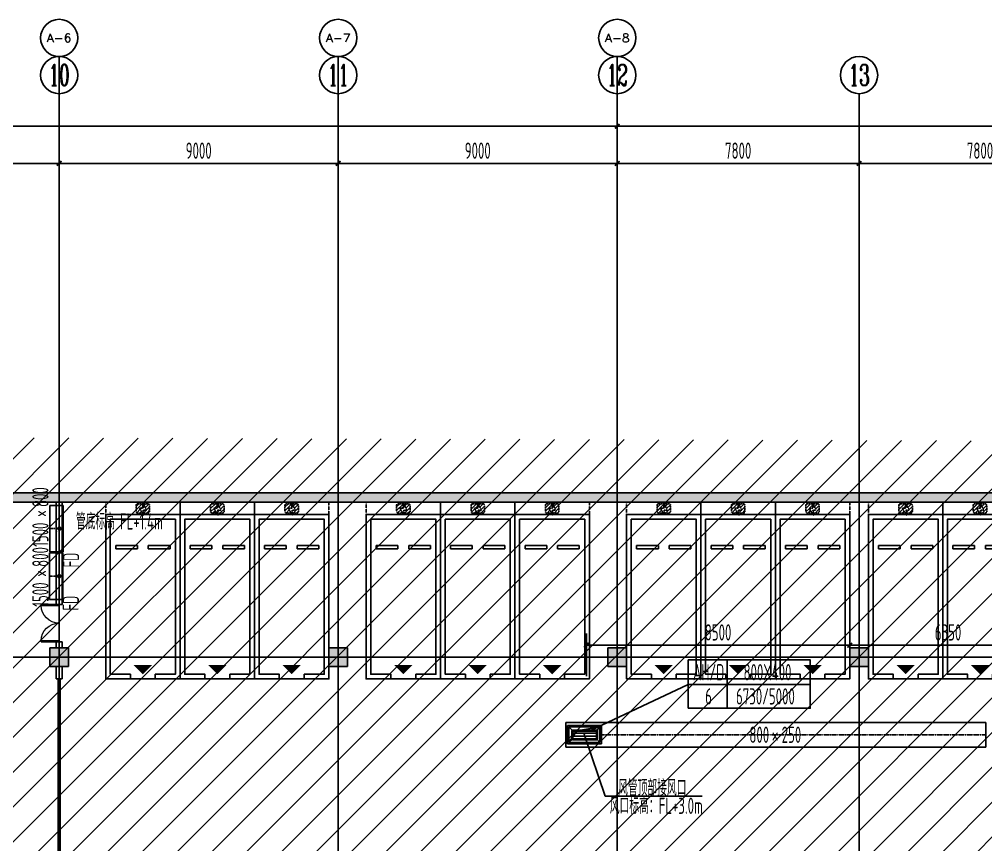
# Model space of a CAD drawing. Extents: x -20827274 to 1300756471, y -549375 to 3431892.
# Drawn here: x -32893 to -1726, y -173860 to -147229 of the extents above; entities that cross this region are included whole.
import ezdxf
from ezdxf.enums import TextEntityAlignment as Align

# ---------------------------------------------------------------- set-up
doc = ezdxf.new("R2010")
doc.units = 0
doc.header["$LTSCALE"] = 10
for name, pattern in [('CENTER2', [1.125, 0.75, -0.125, 0.125, -0.125]), ('暖附图底图$0$DASH', [0.35, 0.25, -0.1]), ('暖附图底图$0$DOTE', [2.42, 2, -0.2, 0.02, -0.2])]:
    doc.linetypes.add(name, pattern=pattern)
for name, color, linetype in [('1-zs', 3, 'Continuous'), ('1-标注暖通', 4, 'Continuous'), ('AXIS_TEXT', 7, 'Continuous'), ('DUCT-排烟中心线', 5, 'CENTER2'), ('DUCT-排烟标注', 3, 'Continuous'), ('DUCT-排烟法兰', 4, 'Continuous'), ('DUCT-排烟管', 2, 'Continuous'), ('DUCT-排烟管立管', 2, 'Continuous'), ('DUCT-排烟管端线', 4, 'Continuous'), ('DUCT-排风风口', 7, 'Continuous'), ('DUCT-送风中心线', 5, 'CENTER2'), ('DUCT-送风标注', 3, 'Continuous'), ('DUCT-送风法兰', 2, 'Continuous'), ('DUCT-送风管', 4, 'Continuous'), ('DUCT-送风管端线', 2, 'Continuous'), ('DUCT-送风阀门', 7, 'Continuous'), ('H-TH_DIM', 3, 'Continuous'), ('PUB_HATCH', 8, 'Continuous'), ('暖附图底图$0$00-停车位', 8, 'Continuous'), ('暖附图底图$0$1-标注暖通', 8, 'Continuous'), ('暖附图底图$0$A-COLUMN', 8, 'Continuous'), ('暖附图底图$0$A-PUB_HATCH', 8, 'Continuous'), ('暖附图底图$0$A-WALL', 8, 'Continuous'), ('暖附图底图$0$AXIS', 8, 'Continuous'), ('暖附图底图$0$AXIS_TEXT', 8, 'Continuous'), ('暖附图底图$0$car', 8, 'Continuous'), ('暖附图底图$0$DOOR_FIRE', 8, 'Continuous'), ('暖附图底图$0$DOTE', 8, 'Continuous'), ('暖附图底图$0$PUB_HATCH', 8, 'Continuous')]:
    doc.layers.add(name, color=color, linetype=linetype)
doc.layers.add('F-非人防区', color=105, linetype='Continuous', lineweight=15)
doc.styles.add('8B2_02', font='tssdeng.shx', dxfattribs={"width": 0.6, "bigfont": 'TSSDCHN.shx'})
doc.styles.add('8B2_02_T3', font='tssdeng.shx', dxfattribs={"width": 0.6, "bigfont": 'TSSDCHN.shx'})
doc.styles.add('COMPLEX', font='COMPLEX.shx', dxfattribs={"width": 0.65})
doc.styles.add('暖附图底图$0$8B2_02_T3', font='tssdeng.shx', dxfattribs={"width": 0.6, "bigfont": 'TSSDCHN.shx'})
doc.styles.add('暖附图底图$0$_TCH_AXIS', font='COMPLEX', dxfattribs={"bigfont": 'GBCBIG'})
doc.styles.add('暖附图底图$0$COMPLEX', font='COMPLEX.shx', dxfattribs={"width": 0.65})
doc.dimstyles.new('_TCH_ARCH&&150', dxfattribs={"dimtxt": 525, "dimasz": 150, "dimexe": 375, "dimexo": 450, "dimgap": 150, "dimtad": 1, "dimdec": 0, "dimrnd": 50, "dimzin": 0, "dimdsep": 46, "dimtxsty": '8B2_02_T3', "dimblk": 'ARCHTICK', "dimcen": 0.09, "dimclrt": 7, "dimazin": 2, "dimtfac": 1, "dimtdec": 0, "dimtix": 1, "dimtmove": 2, "dimatfit": 3, "dimfxl": 0, "dimtolj": 1, "dimtzin": 0, "dimarcsym": 0})
doc.dimstyles.new('暖附图底图$0$_TCH_ARCH&&150', dxfattribs={"dimtxt": 525, "dimasz": 150, "dimexe": 375, "dimexo": 450, "dimgap": 150, "dimtad": 1, "dimdec": 0, "dimrnd": 50, "dimzin": 0, "dimdsep": 46, "dimtxsty": '暖附图底图$0$8B2_02_T3', "dimblk": '暖附图底图$0$_ArchTick', "dimcen": 0.09, "dimclrt": 7, "dimazin": 2, "dimtfac": 1, "dimtdec": 0, "dimtix": 1, "dimtmove": 2, "dimatfit": 3, "dimfxl": 0, "dimtolj": 1, "dimtzin": 0, "dimarcsym": 0})

# ---------------------------------------------------------------- blocks, each defined once
blk = doc.blocks.new('$风口$00000108')
for p, q in [((-250, 135), (-190, 75)), ((-250, -135), (-250, 135)), ((200, 25), (-190, 25)), ((250, 135), (200, 75)), ((250, 135), (250, -135)), ((-250, -135), (-190, -75)), ((250, -135), (-250, -135)), ((200, -25), (-190, -25)), ((200, -75), (250, -135))]:
    blk.add_line(p, q)
at = {"linetype": 'Continuous'}
blk.add_line((250, 135), (-250, 135), dxfattribs=at)
at = {"lineweight": 40}
for p, q in [((-190, 75), (200, 75)), ((-190, -75), (-190, 75)), ((200, 75), (200, -75)), ((-190, -75), (200, -75))]:
    blk.add_line(p, q, dxfattribs=at)
blk = doc.blocks.new('暖附图底图$0$车位2400x5300')
at = {"layer": '暖附图底图$0$00-停车位', "color": 251}
for p, q in [((-875, -1000), (-175, -1000)), ((-875, -1100), (-875, -1000)), ((-875, -1100), (-175, -1100)), ((-175, -1100), (-175, -1000)), ((175, -1000), (875, -1000)), ((175, -1100), (175, -1000)), ((175, -1100), (875, -1100)), ((875, -1100), (875, -1000)), ((400, -5300), (-400, -5300))]:
    blk.add_line(p, q, dxfattribs=at)
blk.add_lwpolyline([(400, -5150), (400, -5300), (1200, -5300), (1200, 0), (-1200, 0), (-1200, -5300), (-400, -5300), (-400, -5150), (-1050, -5150), (-1050, -150), (1050, -150), (1050, -5150), (400, -5150)], dxfattribs=at)
blk.add_lwpolyline([(0, -5150, 0, 600, 0), (0, -4850, 600, 600, 0)], format="xyseb", dxfattribs=at)
blk = doc.blocks.new('暖附图底图$0$A$C2EF10B80')
at = {"layer": '暖附图底图$0$A-PUB_HATCH'}
h = blk.add_hatch(dxfattribs=at)
h.set_pattern_fill('ANSI31', color=256, scale=50, angle=-16.4434)
h.set_pattern_definition([(45, (6188.46, 7099.97), (-56.1266, 56.1266), [])])
h.paths.add_polyline_path([(-983, -100, 0.414214), (-1033, -50), (-1184, -50), (-1091, -207), (-1210, -207), (-1204, -250), (-983, -250)])
h.paths.add_polyline_path([(-983, -250), (-1204, -250), (-1190, -350), (-1033, -350, 0.414213), (-983, -300)])
h.paths.add_polyline_path([(-1262, -250), (-1417, -250), (-1417, -300, 0.414215), (-1367, -350), (-1207, -350)])
h.paths.add_polyline_path([(-1221, -50), (-1367, -50, 0.414214), (-1417, -100), (-1417, -250), (-1262, -250), (-1320, -146), (-1212, -146)])
at = {"layer": '暖附图底图$0$car', "linetype": '暖附图底图$0$DASH', "ltscale": 0.5}
blk.add_line((-1367, -350), (-1033, -350), dxfattribs=at)
at = {"layer": '暖附图底图$0$car', "linetype": '暖附图底图$0$DASH'}
blk.add_lwpolyline([(-2400, 0), (0, 0), (0, -400), (-2400, -400)], close=True, dxfattribs=at)
at = {"layer": '暖附图底图$0$car', "linetype": '暖附图底图$0$DASH', "ltscale": 0.5}
blk.add_lwpolyline([(-1320, -146), (-1185, -390), (-1210, -207), (-1091, -207), (-1227, 23), (-1212, -146)], close=True, dxfattribs=at)
for points in [[(-1367, -50, 0.414214), (-1417, -100), (-1417, -300)], [(-1033, -350, 0.414214), (-983, -300), (-983, -100, 0.414214), (-1033, -50), (-1367, -50)]]:
    blk.add_lwpolyline(points, format="xyb", dxfattribs=at)
at = {"layer": '暖附图底图$0$car', "linetype": '暖附图底图$0$DASH'}
blk.add_arc((-1367, -300), 50, 180, 270, dxfattribs=at)
blk = doc.blocks.new('暖附图底图$0$_AXISO')
blk.add_circle((0, 0), 0.5)
at = {"layer": '暖附图底图$0$AXIS_TEXT', "style": '暖附图底图$0$COMPLEX', "width": 1.041667}
blk.add_attdef('A', text='', height=0.56, dxfattribs=at).set_placement((-0.25, -0.28), (0.25, -0.28), align=Align.FIT)
blk = doc.blocks.new('_FZH')
blk.add_lwpolyline([(-0.5, -0.5), (0.5, -0.5), (0.5, 0.5), (-0.5, 0.5)], close=True)
at = {"layer": 'PUB_HATCH'}
blk.add_solid([(-0.5, -0.5), (0.5, -0.5), (-0.5, 0.5), (0.5, 0.5)], dxfattribs=at)
blk = doc.blocks.new('暖附图底图$0$$DorLib2D$00000213')
at = {"color": 0, "linetype": '暖附图底图$0$DASH', "const_width": 0.02}
blk.add_lwpolyline([(0.5, 0), (-0.5, 0)], dxfattribs=at)
blk = doc.blocks.new('暖附图底图$0$$DorLib2D$00000002')
for p, q in [((-0.5, 0), (-0.5, 0.4875)), ((-0.475, 0.4875), (-0.5, 0.4875)), ((-0.475, 0), (-0.475, 0.4875)), ((0.475, 0), (0.475, 0.4875)), ((0.475, 0.4875), (0.5, 0.4875)), ((0.5, 0), (0.5, 0.4875)), ((-0.5, 0), (-0.475, 0)), ((0.5, 0), (0.475, 0))]:
    blk.add_line(p, q)
at = {"lineweight": 13}
for centre, start, end in [((-0.4875, 0), 0, 88.53072), ((0.4875, 0), 91.46928, 180)]:
    blk.add_arc(centre, 0.4875, start, end, dxfattribs=at)
blk = doc.blocks.new('_AXISO')
blk.add_circle((0, 0), 0.5)
at = {"layer": 'AXIS_TEXT', "style": 'COMPLEX', "width": 1.041667}
blk.add_attdef('A', text='', height=0.56, dxfattribs=at).set_placement((-0.25, -0.28), (0.25, -0.28), align=Align.FIT)
blk = doc.blocks.new('暖附图底图$0$_ArchTick')
at = {"color": 0, "linetype": 'ByBlock', "const_width": 0.4}
blk.add_lwpolyline([(-0.5, -0.5), (0.5, 0.5)], dxfattribs=at)
blk = doc.blocks.new('*D3207')
at = {"layer": 'Defpoints', "color": 0, "transparency": 16777216}
for p in [(-13609, -150679), (-67209, -155629), (-13609, -155629)]:
    blk.add_point(p, dxfattribs=at)
at = {"layer": '暖附图底图$0$AXIS', "color": 0, "lineweight": -2, "transparency": 16777216}
for p, q in [((-67209, -155179), (-67209, -150304)), ((-13609, -155179), (-13609, -150304)), ((-67209, -150679), (-13609, -150679))]:
    blk.add_line(p, q, dxfattribs=at)
at = {"layer": '暖附图底图$0$AXIS', "color": 0, "lineweight": -2, "transparency": 16777216, "xscale": 150, "yscale": 150, "zscale": 150, "rotation": 180}
blk.add_blockref('暖附图底图$0$_ArchTick', (-67209, -150679), dxfattribs=at)
at = {"layer": '暖附图底图$0$AXIS', "color": 0, "lineweight": -2, "transparency": 16777216, "xscale": 150, "yscale": 150, "zscale": 150}
blk.add_blockref('暖附图底图$0$_ArchTick', (-13609, -150679), dxfattribs=at)
at = {"layer": '暖附图底图$0$AXIS', "color": 7, "transparency": 16777216, "insert": (-40409, -150267), "char_height": 525, "attachment_point": 5, "style": '暖附图底图$0$8B2_02_T3'}
blk.add_mtext('\\A1;53600', dxfattribs=at)
blk = doc.blocks.new('*D3216')
at = {"layer": 'Defpoints', "color": 0, "transparency": 16777216}
for p in [(-31609, -151879), (-38409, -155629), (-31609, -155629)]:
    blk.add_point(p, dxfattribs=at)
at = {"layer": '暖附图底图$0$AXIS', "color": 0, "lineweight": -2, "transparency": 16777216}
for p, q in [((-38409, -155179), (-38409, -151504)), ((-31609, -155179), (-31609, -151504)), ((-38409, -151879), (-31609, -151879))]:
    blk.add_line(p, q, dxfattribs=at)
at = {"layer": '暖附图底图$0$AXIS', "color": 0, "lineweight": -2, "transparency": 16777216, "xscale": 150, "yscale": 150, "zscale": 150, "rotation": 180}
blk.add_blockref('暖附图底图$0$_ArchTick', (-38409, -151879), dxfattribs=at)
at = {"layer": '暖附图底图$0$AXIS', "color": 0, "lineweight": -2, "transparency": 16777216, "xscale": 150, "yscale": 150, "zscale": 150}
blk.add_blockref('暖附图底图$0$_ArchTick', (-31609, -151879), dxfattribs=at)
at = {"layer": '暖附图底图$0$AXIS', "color": 7, "transparency": 16777216, "insert": (-35009, -151467), "char_height": 525, "attachment_point": 5, "style": '暖附图底图$0$8B2_02_T3'}
blk.add_mtext('\\A1;6800', dxfattribs=at)
blk = doc.blocks.new('*D3217')
at = {"layer": 'Defpoints', "color": 0, "transparency": 16777216}
for p in [(-22609, -151879), (-31609, -155629), (-22609, -155629)]:
    blk.add_point(p, dxfattribs=at)
at = {"layer": '暖附图底图$0$AXIS', "color": 0, "lineweight": -2, "transparency": 16777216}
for p, q in [((-31609, -155179), (-31609, -151504)), ((-22609, -155179), (-22609, -151504)), ((-31609, -151879), (-22609, -151879))]:
    blk.add_line(p, q, dxfattribs=at)
at = {"layer": '暖附图底图$0$AXIS', "color": 0, "lineweight": -2, "transparency": 16777216, "xscale": 150, "yscale": 150, "zscale": 150, "rotation": 180}
blk.add_blockref('暖附图底图$0$_ArchTick', (-31609, -151879), dxfattribs=at)
at = {"layer": '暖附图底图$0$AXIS', "color": 0, "lineweight": -2, "transparency": 16777216, "xscale": 150, "yscale": 150, "zscale": 150}
blk.add_blockref('暖附图底图$0$_ArchTick', (-22609, -151879), dxfattribs=at)
at = {"layer": '暖附图底图$0$AXIS', "color": 7, "transparency": 16777216, "insert": (-27109, -151467), "char_height": 525, "attachment_point": 5, "style": '暖附图底图$0$8B2_02_T3'}
blk.add_mtext('\\A1;9000', dxfattribs=at)
blk = doc.blocks.new('*D3218')
at = {"layer": 'Defpoints', "color": 0, "transparency": 16777216}
for p in [(-13609, -151879), (-22609, -155629), (-13609, -155629)]:
    blk.add_point(p, dxfattribs=at)
at = {"layer": '暖附图底图$0$AXIS', "color": 0, "lineweight": -2, "transparency": 16777216}
for p, q in [((-22609, -155179), (-22609, -151504)), ((-13609, -155179), (-13609, -151504)), ((-22609, -151879), (-13609, -151879))]:
    blk.add_line(p, q, dxfattribs=at)
at = {"layer": '暖附图底图$0$AXIS', "color": 0, "lineweight": -2, "transparency": 16777216, "xscale": 150, "yscale": 150, "zscale": 150, "rotation": 180}
blk.add_blockref('暖附图底图$0$_ArchTick', (-22609, -151879), dxfattribs=at)
at = {"layer": '暖附图底图$0$AXIS', "color": 0, "lineweight": -2, "transparency": 16777216, "xscale": 150, "yscale": 150, "zscale": 150}
blk.add_blockref('暖附图底图$0$_ArchTick', (-13609, -151879), dxfattribs=at)
at = {"layer": '暖附图底图$0$AXIS', "color": 7, "transparency": 16777216, "insert": (-18109, -151467), "char_height": 525, "attachment_point": 5, "style": '暖附图底图$0$8B2_02_T3'}
blk.add_mtext('\\A1;9000', dxfattribs=at)
blk = doc.blocks.new('*D3219')
at = {"layer": 'Defpoints', "color": 0, "transparency": 16777216}
for p in [(-5809, -151879), (-13609, -155629), (-5809, -155629)]:
    blk.add_point(p, dxfattribs=at)
at = {"layer": '暖附图底图$0$AXIS', "color": 0, "lineweight": -2, "transparency": 16777216}
for p, q in [((-13609, -155179), (-13609, -151504)), ((-5809, -155179), (-5809, -151504)), ((-13609, -151879), (-5809, -151879))]:
    blk.add_line(p, q, dxfattribs=at)
at = {"layer": '暖附图底图$0$AXIS', "color": 0, "lineweight": -2, "transparency": 16777216, "xscale": 150, "yscale": 150, "zscale": 150, "rotation": 180}
blk.add_blockref('暖附图底图$0$_ArchTick', (-13609, -151879), dxfattribs=at)
at = {"layer": '暖附图底图$0$AXIS', "color": 0, "lineweight": -2, "transparency": 16777216, "xscale": 150, "yscale": 150, "zscale": 150}
blk.add_blockref('暖附图底图$0$_ArchTick', (-5809, -151879), dxfattribs=at)
at = {"layer": '暖附图底图$0$AXIS', "color": 7, "transparency": 16777216, "insert": (-9709, -151467), "char_height": 525, "attachment_point": 5, "style": '暖附图底图$0$8B2_02_T3'}
blk.add_mtext('\\A1;7800', dxfattribs=at)
blk = doc.blocks.new('*D3220')
at = {"layer": 'Defpoints', "color": 0, "transparency": 16777216}
for p in [(1991, -151879), (-5809, -155629), (1991, -155629)]:
    blk.add_point(p, dxfattribs=at)
at = {"layer": '暖附图底图$0$AXIS', "color": 0, "lineweight": -2, "transparency": 16777216}
for p, q in [((-5809, -155179), (-5809, -151504)), ((1991, -155179), (1991, -151504)), ((-5809, -151879), (1991, -151879))]:
    blk.add_line(p, q, dxfattribs=at)
at = {"layer": '暖附图底图$0$AXIS', "color": 0, "lineweight": -2, "transparency": 16777216, "xscale": 150, "yscale": 150, "zscale": 150, "rotation": 180}
blk.add_blockref('暖附图底图$0$_ArchTick', (-5809, -151879), dxfattribs=at)
at = {"layer": '暖附图底图$0$AXIS', "color": 0, "lineweight": -2, "transparency": 16777216, "xscale": 150, "yscale": 150, "zscale": 150}
blk.add_blockref('暖附图底图$0$_ArchTick', (1991, -151879), dxfattribs=at)
at = {"layer": '暖附图底图$0$AXIS', "color": 7, "transparency": 16777216, "insert": (-1909, -151467), "char_height": 525, "attachment_point": 5, "style": '暖附图底图$0$8B2_02_T3'}
blk.add_mtext('\\A1;7800', dxfattribs=at)
blk = doc.blocks.new('*D3267')
at = {"layer": 'Defpoints', "color": 0, "transparency": 16777216}
for p in [(106241, -150679), (-95159, -155629), (106241, -155629)]:
    blk.add_point(p, dxfattribs=at)
at = {"layer": '暖附图底图$0$AXIS', "color": 0, "lineweight": -2, "transparency": 16777216}
for p, q in [((-95159, -155179), (-95159, -150304)), ((106241, -155179), (106241, -150304)), ((-95159, -150679), (106241, -150679))]:
    blk.add_line(p, q, dxfattribs=at)
at = {"layer": '暖附图底图$0$AXIS', "color": 0, "lineweight": -2, "transparency": 16777216, "xscale": 150, "yscale": 150, "zscale": 150, "rotation": 180}
blk.add_blockref('暖附图底图$0$_ArchTick', (-95159, -150679), dxfattribs=at)
at = {"layer": '暖附图底图$0$AXIS', "color": 0, "lineweight": -2, "transparency": 16777216, "xscale": 150, "yscale": 150, "zscale": 150}
blk.add_blockref('暖附图底图$0$_ArchTick', (106241, -150679), dxfattribs=at)
at = {"layer": '暖附图底图$0$AXIS', "color": 7, "transparency": 16777216, "insert": (5541, -150267), "char_height": 525, "attachment_point": 5, "style": '暖附图底图$0$8B2_02_T3'}
blk.add_mtext('\\A1;201400', dxfattribs=at)
blk = doc.blocks.new('*D3276')
at = {"layer": 'Defpoints', "color": 0, "transparency": 16777216}
for p in [(-31609, -151879), (-38409, -155629), (-31609, -155629)]:
    blk.add_point(p, dxfattribs=at)
at = {"layer": '暖附图底图$0$AXIS', "color": 0, "lineweight": -2, "transparency": 16777216}
for p, q in [((-38409, -155179), (-38409, -151504)), ((-31609, -155179), (-31609, -151504)), ((-38409, -151879), (-31609, -151879))]:
    blk.add_line(p, q, dxfattribs=at)
at = {"layer": '暖附图底图$0$AXIS', "color": 0, "lineweight": -2, "transparency": 16777216, "xscale": 150, "yscale": 150, "zscale": 150, "rotation": 180}
blk.add_blockref('暖附图底图$0$_ArchTick', (-38409, -151879), dxfattribs=at)
at = {"layer": '暖附图底图$0$AXIS', "color": 0, "lineweight": -2, "transparency": 16777216, "xscale": 150, "yscale": 150, "zscale": 150}
blk.add_blockref('暖附图底图$0$_ArchTick', (-31609, -151879), dxfattribs=at)
at = {"layer": '暖附图底图$0$AXIS', "color": 7, "transparency": 16777216, "insert": (-35009, -151467), "char_height": 525, "attachment_point": 5, "style": '暖附图底图$0$8B2_02_T3'}
blk.add_mtext('\\A1;6800', dxfattribs=at)
blk = doc.blocks.new('*D3277')
at = {"layer": 'Defpoints', "color": 0, "transparency": 16777216}
for p in [(-22609, -151879), (-31609, -155629), (-22609, -155629)]:
    blk.add_point(p, dxfattribs=at)
at = {"layer": '暖附图底图$0$AXIS', "color": 0, "lineweight": -2, "transparency": 16777216}
for p, q in [((-31609, -155179), (-31609, -151504)), ((-22609, -155179), (-22609, -151504)), ((-31609, -151879), (-22609, -151879))]:
    blk.add_line(p, q, dxfattribs=at)
at = {"layer": '暖附图底图$0$AXIS', "color": 0, "lineweight": -2, "transparency": 16777216, "xscale": 150, "yscale": 150, "zscale": 150, "rotation": 180}
blk.add_blockref('暖附图底图$0$_ArchTick', (-31609, -151879), dxfattribs=at)
at = {"layer": '暖附图底图$0$AXIS', "color": 0, "lineweight": -2, "transparency": 16777216, "xscale": 150, "yscale": 150, "zscale": 150}
blk.add_blockref('暖附图底图$0$_ArchTick', (-22609, -151879), dxfattribs=at)
at = {"layer": '暖附图底图$0$AXIS', "color": 7, "transparency": 16777216, "insert": (-27109, -151467), "char_height": 525, "attachment_point": 5, "style": '暖附图底图$0$8B2_02_T3'}
blk.add_mtext('\\A1;9000', dxfattribs=at)
blk = doc.blocks.new('*D3278')
at = {"layer": 'Defpoints', "color": 0, "transparency": 16777216}
for p in [(-13609, -151879), (-22609, -155629), (-13609, -155629)]:
    blk.add_point(p, dxfattribs=at)
at = {"layer": '暖附图底图$0$AXIS', "color": 0, "lineweight": -2, "transparency": 16777216}
for p, q in [((-22609, -155179), (-22609, -151504)), ((-13609, -155179), (-13609, -151504)), ((-22609, -151879), (-13609, -151879))]:
    blk.add_line(p, q, dxfattribs=at)
at = {"layer": '暖附图底图$0$AXIS', "color": 0, "lineweight": -2, "transparency": 16777216, "xscale": 150, "yscale": 150, "zscale": 150, "rotation": 180}
blk.add_blockref('暖附图底图$0$_ArchTick', (-22609, -151879), dxfattribs=at)
at = {"layer": '暖附图底图$0$AXIS', "color": 0, "lineweight": -2, "transparency": 16777216, "xscale": 150, "yscale": 150, "zscale": 150}
blk.add_blockref('暖附图底图$0$_ArchTick', (-13609, -151879), dxfattribs=at)
at = {"layer": '暖附图底图$0$AXIS', "color": 7, "transparency": 16777216, "insert": (-18109, -151467), "char_height": 525, "attachment_point": 5, "style": '暖附图底图$0$8B2_02_T3'}
blk.add_mtext('\\A1;9000', dxfattribs=at)
blk = doc.blocks.new('*D3279')
at = {"layer": 'Defpoints', "color": 0, "transparency": 16777216}
for p in [(-5809, -151879), (-13609, -155629), (-5809, -155629)]:
    blk.add_point(p, dxfattribs=at)
at = {"layer": '暖附图底图$0$AXIS', "color": 0, "lineweight": -2, "transparency": 16777216}
for p, q in [((-13609, -155179), (-13609, -151504)), ((-5809, -155179), (-5809, -151504)), ((-13609, -151879), (-5809, -151879))]:
    blk.add_line(p, q, dxfattribs=at)
at = {"layer": '暖附图底图$0$AXIS', "color": 0, "lineweight": -2, "transparency": 16777216, "xscale": 150, "yscale": 150, "zscale": 150, "rotation": 180}
blk.add_blockref('暖附图底图$0$_ArchTick', (-13609, -151879), dxfattribs=at)
at = {"layer": '暖附图底图$0$AXIS', "color": 0, "lineweight": -2, "transparency": 16777216, "xscale": 150, "yscale": 150, "zscale": 150}
blk.add_blockref('暖附图底图$0$_ArchTick', (-5809, -151879), dxfattribs=at)
at = {"layer": '暖附图底图$0$AXIS', "color": 7, "transparency": 16777216, "insert": (-9709, -151467), "char_height": 525, "attachment_point": 5, "style": '暖附图底图$0$8B2_02_T3'}
blk.add_mtext('\\A1;7800', dxfattribs=at)
blk = doc.blocks.new('*D3280')
at = {"layer": 'Defpoints', "color": 0, "transparency": 16777216}
for p in [(1991, -151879), (-5809, -155629), (1991, -155629)]:
    blk.add_point(p, dxfattribs=at)
at = {"layer": '暖附图底图$0$AXIS', "color": 0, "lineweight": -2, "transparency": 16777216}
for p, q in [((-5809, -155179), (-5809, -151504)), ((1991, -155179), (1991, -151504)), ((-5809, -151879), (1991, -151879))]:
    blk.add_line(p, q, dxfattribs=at)
at = {"layer": '暖附图底图$0$AXIS', "color": 0, "lineweight": -2, "transparency": 16777216, "xscale": 150, "yscale": 150, "zscale": 150, "rotation": 180}
blk.add_blockref('暖附图底图$0$_ArchTick', (-5809, -151879), dxfattribs=at)
at = {"layer": '暖附图底图$0$AXIS', "color": 0, "lineweight": -2, "transparency": 16777216, "xscale": 150, "yscale": 150, "zscale": 150}
blk.add_blockref('暖附图底图$0$_ArchTick', (1991, -151879), dxfattribs=at)
at = {"layer": '暖附图底图$0$AXIS', "color": 7, "transparency": 16777216, "insert": (-1909, -151467), "char_height": 525, "attachment_point": 5, "style": '暖附图底图$0$8B2_02_T3'}
blk.add_mtext('\\A1;7800', dxfattribs=at)
blk = doc.blocks.new('_ArchTick')
at = {"color": 0, "linetype": 'ByBlock', "const_width": 0.4}
blk.add_lwpolyline([(-0.5, -0.5), (0.5, 0.5)], dxfattribs=at)
blk = doc.blocks.new('*D1161')
at = {"layer": 'Defpoints', "color": 0, "transparency": 16777216}
for p in [(-6109, -167424), (-14606, -168876), (-6109, -168876)]:
    blk.add_point(p, dxfattribs=at)
at = {"layer": 'H-TH_DIM', "color": 0, "lineweight": -2, "transparency": 16777216}
for p, q in [((-14606, -168426), (-14606, -167049)), ((-6109, -168426), (-6109, -167049)), ((-14606, -167424), (-6109, -167424))]:
    blk.add_line(p, q, dxfattribs=at)
at = {"layer": 'H-TH_DIM', "color": 0, "lineweight": -2, "transparency": 16777216, "xscale": 150, "yscale": 150, "zscale": 150, "rotation": 180}
blk.add_blockref('_ArchTick', (-14606, -167424), dxfattribs=at)
at = {"layer": 'H-TH_DIM', "color": 0, "lineweight": -2, "transparency": 16777216, "xscale": 150, "yscale": 150, "zscale": 150}
blk.add_blockref('_ArchTick', (-6109, -167424), dxfattribs=at)
at = {"layer": 'H-TH_DIM', "color": 7, "transparency": 16777216, "insert": (-10357, -167011), "char_height": 525, "attachment_point": 5, "style": '8B2_02_T3'}
blk.add_mtext('\\A1;8500', dxfattribs=at)
blk = doc.blocks.new('*D1162')
at = {"layer": 'Defpoints', "color": 0, "transparency": 16777216}
for p in [(230, -167424), (-6109, -168876), (230, -168876)]:
    blk.add_point(p, dxfattribs=at)
at = {"layer": 'H-TH_DIM', "color": 0, "lineweight": -2, "transparency": 16777216}
for p, q in [((-6109, -168426), (-6109, -167049)), ((230, -168426), (230, -167049)), ((-6109, -167424), (230, -167424))]:
    blk.add_line(p, q, dxfattribs=at)
at = {"layer": 'H-TH_DIM', "color": 0, "lineweight": -2, "transparency": 16777216, "xscale": 150, "yscale": 150, "zscale": 150, "rotation": 180}
blk.add_blockref('_ArchTick', (-6109, -167424), dxfattribs=at)
at = {"layer": 'H-TH_DIM', "color": 0, "lineweight": -2, "transparency": 16777216, "xscale": 150, "yscale": 150, "zscale": 150}
blk.add_blockref('_ArchTick', (230, -167424), dxfattribs=at)
at = {"layer": 'H-TH_DIM', "color": 7, "transparency": 16777216, "insert": (-2939, -167011), "char_height": 525, "attachment_point": 5, "style": '8B2_02_T3'}
blk.add_mtext('\\A1;6350', dxfattribs=at)
blk = doc.blocks.new('暖附图底图$0$AFSFCS')
at = {"layer": '暖附图底图$0$PUB_HATCH'}
for points in [[(-31608.6, -162810.4), (-31608.6, -162510.4), (-67208.6, -162510.4), (-67308.6, -162710.4), (-67208.6, -162810.4)], [(26091.4, -162710.4), (26091.4, -162510.4), (-31608.6, -162510.4), (-31608.6, -162810.4), (25941.4, -162810.4)]]:
    blk.add_hatch(color=256, dxfattribs=at).paths.add_polyline_path(points)
at = {"layer": '暖附图底图$0$A-WALL'}
for p, q in [((-31608.6, -162510.4), (-67208.6, -162510.4)), ((-31733.6, -162510.4), (-31733.6, -162510.4)), ((-31483.6, -162510.4), (-31733.6, -162510.4)), ((26091.4, -162510.4), (-31608.6, -162510.4)), ((-31483.6, -162510.4), (-31483.6, -162510.4)), ((-31608.6, -162810.4), (-67208.6, -162810.4)), ((-31708.6, -162810.4), (-31708.6, -166110.4)), ((25941.4, -162810.4), (-31608.6, -162810.4)), ((-31508.6, -166110.4), (-31508.6, -162810.4)), ((-31708.6, -166110.4), (-31508.6, -166110.4)), ((-31508.6, -167310.4), (-31708.6, -167310.4)), ((-31708.6, -167310.4), (-31708.6, -167510.4)), ((-31508.6, -167510.4), (-31508.6, -167310.4)), ((-31708.6, -168110.4), (-31708.6, -168510.4)), ((-31508.6, -168510.4), (-31508.6, -168110.4)), ((-31708.6, -168510.4), (-31508.6, -168510.4))]:
    blk.add_line(p, q, dxfattribs=at)
at = {"layer": '暖附图底图$0$AXIS'}
for p, q in [((-31608.6, -155629.3), (-31608.6, -148429.3)), ((-22608.6, -155629.3), (-22608.6, -148429.3)), ((-13608.6, -155629.3), (-13608.6, -148429.3)), ((-31608.6, -155629.3), (-31608.6, -149629.3)), ((-22608.6, -155629.3), (-22608.6, -149629.3)), ((-13608.6, -155629.3), (-13608.6, -149629.3)), ((-5808.6, -155629.3), (-5808.6, -149629.3))]:
    blk.add_line(p, q, dxfattribs=at)
at = {"layer": '暖附图底图$0$DOTE', "color": 16, "linetype": '暖附图底图$0$DOTE', "ltscale": 1.5}
for p, q in [((-31608.6, -155629.3), (-31608.6, -385768.2)), ((-22608.6, -155629.3), (-22608.6, -385768.2)), ((-13608.6, -155629.3), (-13608.6, -385768.2))]:
    blk.add_line(p, q, dxfattribs=at)
at = {"layer": '暖附图底图$0$DOTE', "color": 127, "linetype": '暖附图底图$0$DOTE', "ltscale": 1.5}
for p, q in [((-5808.6, -155629.3), (-5808.6, -385768.2)), ((145070.3, -167810.4), (-113567.3, -167810.4))]:
    blk.add_line(p, q, dxfattribs=at)
at = {"rotation": 179.9999973237665}
for p in [(-30108.6, -163210.4), (-27708.6, -163210.4), (-25308.6, -163210.4), (-21708.6, -163210.4), (-19308.6, -163210.4), (-16908.6, -163210.4), (-13308.6, -163210.4), (-10908.6, -163210.4), (-8508.6, -163210.4), (-5508.6, -163210.4), (-3108.6, -163210.4)]:
    blk.add_blockref('暖附图底图$0$A$C2EF10B80', p, dxfattribs=at)
at = {"layer": '暖附图底图$0$00-停车位'}
for p in [(-28908.6, -163210.4), (-26508.6, -163210.4), (-24108.6, -163210.4), (-20508.6, -163210.4), (-18108.6, -163210.4), (-15708.6, -163210.4), (-12108.6, -163210.4), (-9708.6, -163210.4), (-7308.6, -163210.4), (-4308.6, -163210.4), (-1908.6, -163210.4)]:
    blk.add_blockref('暖附图底图$0$车位2400x5300', p, dxfattribs=at)
at = {"layer": '暖附图底图$0$A-COLUMN', "xscale": 600, "yscale": 600, "zscale": 600, "rotation": 90}
for p in [(-31608.6, -167810.4), (-22608.6, -167810.4), (-13608.6, -167810.4), (-5808.6, -167810.4)]:
    blk.add_blockref('_FZH', p, dxfattribs=at)
at = {"layer": '暖附图底图$0$AXIS'}
ref = blk.add_blockref('暖附图底图$0$_AXISO', (-31608.6, -147829.3), dxfattribs=dict(at, xscale=1200, yscale=1200, zscale=1200))
ref.add_attrib('A', 'A-6', dxfattribs={"layer": '暖附图底图$0$AXIS_TEXT', "height": 273.43, "style": '暖附图底图$0$_TCH_AXIS'}).set_placement((-32005.7, -147966), (-31211.5, -147966), align=Align.FIT)
ref = blk.add_blockref('暖附图底图$0$_AXISO', (-22608.6, -147829.3), dxfattribs=dict(at, xscale=1200, yscale=1200, zscale=1200))
ref.add_attrib('A', 'A-7', dxfattribs={"layer": '暖附图底图$0$AXIS_TEXT', "height": 273.43, "style": '暖附图底图$0$_TCH_AXIS'}).set_placement((-23005.7, -147966), (-22211.5, -147966), align=Align.FIT)
ref = blk.add_blockref('暖附图底图$0$_AXISO', (-13608.6, -147829.3), dxfattribs=dict(at, xscale=1200, yscale=1200, zscale=1200))
ref.add_attrib('A', 'A-8', dxfattribs={"layer": '暖附图底图$0$AXIS_TEXT', "height": 273.43, "style": '暖附图底图$0$_TCH_AXIS'}).set_placement((-14005.7, -147966), (-13211.5, -147966), align=Align.FIT)
ref = blk.add_blockref('_AXISO', (-31608.6, -149029.3), dxfattribs=dict(at, xscale=1200, yscale=1200, zscale=1200))
ref.add_attrib('A', '10', dxfattribs={"layer": '暖附图底图$0$AXIS_TEXT', "height": 678.82, "style": '暖附图底图$0$_TCH_AXIS', "width": 0.724138}).set_placement((-31948, -149368.7), (-31269.2, -149368.7), align=Align.FIT)
ref = blk.add_blockref('_AXISO', (-22608.6, -149029.3), dxfattribs=dict(at, xscale=1200, yscale=1200, zscale=1200))
ref.add_attrib('A', '11', dxfattribs={"layer": '暖附图底图$0$AXIS_TEXT', "height": 678.82, "style": '暖附图底图$0$_TCH_AXIS', "width": 0.875}).set_placement((-22948, -149368.7), (-22269.2, -149368.7), align=Align.FIT)
ref = blk.add_blockref('_AXISO', (-13608.6, -149029.3), dxfattribs=dict(at, xscale=1200, yscale=1200, zscale=1200))
ref.add_attrib('A', '12', dxfattribs={"layer": '暖附图底图$0$AXIS_TEXT', "height": 678.82, "style": '暖附图底图$0$_TCH_AXIS', "width": 0.724138}).set_placement((-13948, -149368.7), (-13269.2, -149368.7), align=Align.FIT)
ref = blk.add_blockref('_AXISO', (-5808.6, -149029.3), dxfattribs=dict(at, xscale=1200, yscale=1200, zscale=1200))
ref.add_attrib('A', '13', dxfattribs={"layer": '暖附图底图$0$AXIS_TEXT', "height": 678.82, "style": '暖附图底图$0$_TCH_AXIS', "width": 0.724138}).set_placement((-6148, -149368.7), (-5469.2, -149368.7), align=Align.FIT)
at = {"layer": '暖附图底图$0$DOOR_FIRE', "zscale": 200, "rotation": 90}
for name, p, xscale, yscale in [('暖附图底图$0$$DorLib2D$00000002', (-31608.6, -166710.4), -1200, 1200), ('暖附图底图$0$$DorLib2D$00000213', (-31608.6, -171485.4), 5950, 5950)]:
    blk.add_blockref(name, p, dxfattribs=dict(at, xscale=xscale, yscale=yscale))
at = {"layer": '暖附图底图$0$AXIS'}
for p1, p2, distance, picture, middle in [((-95158.6, -155629.3), (106241.4, -155629.3), 4950, '*D3267', (5541.4, -150266.8)), ((-67208.6, -155629.3), (-13608.6, -155629.3), 4950, '*D3207', (-40408.6, -150266.8)), ((-38408.6, -155629.3), (-31608.6, -155629.3), 3750, '*D3216', (-35008.6, -151466.8)), ((-38408.6, -155629.3), (-31608.6, -155629.3), 3750, '*D3276', (-35008.6, -151466.8)), ((-31608.6, -155629.3), (-22608.6, -155629.3), 3750, '*D3217', (-27108.6, -151466.8)), ((-31608.6, -155629.3), (-22608.6, -155629.3), 3750, '*D3277', (-27108.6, -151466.8)), ((-22608.6, -155629.3), (-13608.6, -155629.3), 3750, '*D3218', (-18108.6, -151466.8)), ((-22608.6, -155629.3), (-13608.6, -155629.3), 3750, '*D3278', (-18108.6, -151466.8)), ((-13608.6, -155629.3), (-5808.6, -155629.3), 3750, '*D3219', (-9708.6, -151466.8)), ((-13608.6, -155629.3), (-5808.6, -155629.3), 3750, '*D3279', (-9708.6, -151466.8)), ((-5808.6, -155629.3), (1991.4, -155629.3), 3750, '*D3220', (-1908.6, -151466.8)), ((-5808.6, -155629.3), (1991.4, -155629.3), 3750, '*D3280', (-1908.6, -151466.8))]:
    dim = blk.add_aligned_dim(p1=p1, p2=p2, distance=distance, dimstyle='暖附图底图$0$_TCH_ARCH&&150', dxfattribs=at)
    dim.commit()
    dim.dimension.update_dxf_attribs({"geometry": picture, "text_midpoint": middle})
blk = doc.blocks.new('暖附图底图')
at = {"layer": '暖附图底图$0$1-标注暖通', "linetype": '暖附图底图$0$DASH'}
blk.add_blockref('暖附图底图$0$AFSFCS', (500000, 0), dxfattribs=at)

msp = doc.modelspace()

# ---------------------------------------------------------------- hatches: boundary and pattern name
at = {"layer": 'F-非人防区'}
h = msp.add_hatch(dxfattribs=at)
h.set_pattern_fill('ANSI31', color=8, scale=500)
h.set_pattern_definition([(45, (-67108.6, 126739.6), (-561.266, 561.266), [])])
edge = h.paths.add_edge_path()
edge.add_line((26041.4, -160910.4), (26041.4, -174910.4))
edge.add_line((26041.4, -174910.4), (44466.4, -174910.4))
edge.add_line((44466.4, -174910.4), (44466.4, -230535.4))
edge.add_line((44466.4, -230535.4), (29591.4, -230535.4))
edge.add_line((29591.4, -230535.4), (29591.4, -228585.4))
edge.add_line((29591.4, -228585.4), (32466.4, -228585.4))
edge.add_line((32466.4, -228585.4), (32466.4, -223185.4))
edge.add_line((32466.4, -223185.4), (6116.4, -223185.4))
edge.add_line((6116.4, -223185.4), (6116.4, -236210.4))
edge.add_line((6116.4, -236210.4), (5916.4, -236210.4))
edge.add_line((5916.4, -236210.4), (5921.1, -289912.2))
edge.add_line((5921.1, -289912.2), (35191.4, -289912.2))
edge.add_line((35191.4, -289912.2), (35191.4, -296310.4))
edge.add_line((35191.4, -296310.4), (35041.4, -296310.4))
edge.add_line((35041.4, -296310.4), (35041.4, -296910.4))
edge.add_line((35041.4, -296910.4), (35641.4, -296910.4))
edge.add_line((35641.4, -296910.4), (44736.4, -305099.6))
edge.add_line((44736.4, -305099.6), (22456.5, -329844))
edge.add_line((22456.5, -329844), (22456.5, -340006.4))
edge.add_line((22456.5, -340006.4), (-13248.1, -379660.4))
edge.add_line((-13248.1, -379660.4), (-90108.6, -379660.4))
edge.add_line((-90108.6, -379660.4), (-90108.6, -373660.4))
edge.add_line((-90108.6, -373660.4), (-91358.6, -373660.4))
edge.add_arc((-91358.6, -361660.4), 12000, 180, 270, ccw=False)
edge.add_line((-103358.6, -361660.4), (-103358.6, -333450.4))
edge.add_line((-103358.6, -333450.4), (-95358.6, -333436.6))
edge.add_line((-95358.6, -333436.6), (-95358.6, -160610.4))
edge.add_line((-95358.6, -160610.4), (-86333.4, -160610.4))
edge.add_line((-86333.4, -160610.4), (-86333.6, -149790))
edge.add_line((-86333.6, -149790), (-73433.4, -149790))
edge.add_line((-73433.4, -149790), (-73433.4, -160610.4))
edge.add_line((-73433.4, -160610.4), (26041.4, -160910.4))

# ---------------------------------------------------------------- linework, layer by layer
at = {"layer": '1-标注暖通'}
for p, q in [((-11319.1, -168690.7), (-14467.1, -170174.3, 2600)), ((-14657.1, -170359.5, 2600), (-13994.5, -172299.4, 2100)), ((-13994.5, -172299.4, 2100), (-10871.8, -172299.4, 2100))]:
    msp.add_line(p, q, dxfattribs=at)
msp.add_lwpolyline([(-11319.1, -169459.1), (-7383.1, -169459.1), (-7383.1, -167900.2), (-11319.1, -167900.2)], close=True, dxfattribs=at)
for points in [[(-10066.7, -167900.2), (-10066.7, -169459.1)], [(-11319.1, -168690.7), (-7383.1, -168690.7)]]:
    msp.add_lwpolyline(points, dxfattribs=at)
at = {"layer": 'DUCT-排烟中心线'}
for p, q in [((-15272.4, -170313.2), (-15197.1, -170313.2)), ((-14137.1, -170313.2), (-1726.5, -170313.2))]:
    msp.add_line(p, q, dxfattribs=at)
at = {"layer": 'DUCT-排烟法兰'}
for p, q in [((-15212.1, -170018.2), (-15212.1, -170608.2)), ((-14122.1, -170018.2), (-15212.1, -170018.2)), ((-14122.1, -170608.2), (-14122.1, -170018.2)), ((-15212.1, -170608.2), (-14122.1, -170608.2))]:
    msp.add_line(p, q, dxfattribs=at)
at = {"layer": 'DUCT-排烟法兰', "color": 18, "true_color": 0x000000}
for p in [(-14667.1, -170313.2, -0.1), (-14667.1, -170313.2, 0.1), (-1726.5, -170313.2, 500)]:
    msp.add_point(p, dxfattribs=at)
at = {"layer": 'DUCT-排烟管'}
for p, q in [((-1726.5, -169913.2), (-15272.4, -169913.2)), ((-15272.4, -169913.2), (-15272.4, -170713.2)), ((-1726.5, -170713.2), (-1726.5, -169913.2)), ((-15272.4, -170713.2), (-1726.5, -170713.2))]:
    msp.add_line(p, q, dxfattribs=at)
at = {"layer": 'DUCT-排烟管立管'}
for p, q in [((-14167.1, -170063.2), (-15167.1, -170063.2)), ((-15167.1, -170063.2), (-15167.1, -170563.2)), ((-14167.1, -170563.2), (-14167.1, -170063.2)), ((-15167.1, -170563.2), (-14167.1, -170563.2))]:
    msp.add_line(p, q, dxfattribs=at)
at = {"layer": 'DUCT-排烟管端线'}
for p, q in [((-14917.1, -170188.2), (-14167.1, -170063.2)), ((-15167.1, -170563.2), (-14917.1, -170188.2))]:
    msp.add_line(p, q, dxfattribs=at)
at = {"layer": 'DUCT-送风中心线'}
for p, q in [((-31908.6, -163661.2), (-31700, -163661.2)), ((-31499.6, -163661.2), (-31480.5, -163661.2)), ((-31917.9, -165195.9), (-31709.3, -165195.9)), ((-31508.9, -165195.9), (-31489.7, -165195.9))]:
    msp.add_line(p, q, dxfattribs=at)
at = {"layer": 'DUCT-送风法兰'}
for p, q in [((-31699.9, -164568), (-31699.9, -162948)), ((-31499.7, -164568), (-31499.7, -162948)), ((-31709.2, -166005.9), (-31709.2, -164385.9)), ((-31509, -166005.9), (-31509, -164385.9))]:
    msp.add_line(p, q, dxfattribs=at)
at = {"layer": 'DUCT-送风法兰', "color": 18, "true_color": 0x000000}
for p in [(-31700, -163758, 500), (-31699.8, -163758, 500), (-31499.8, -163758, 500), (-31499.6, -163758, 500), (-31709.3, -165195.9, 500), (-31709.1, -165195.9, 500), (-31509.1, -165195.9, 500), (-31508.9, -165195.9, 500)]:
    msp.add_point(p, dxfattribs=at)
at = {"layer": 'DUCT-送风管'}
for p, q in [((-31700, -162911.2), (-31908.6, -162911.2)), ((-31908.6, -162911.2), (-31908.6, -164411.2)), ((-31700, -164411.2), (-31700, -162911.2)), ((-31699.8, -162911.2), (-31499.8, -162911.2)), ((-31480.5, -162911.2), (-31499.6, -162911.2)), ((-31499.6, -162911.2), (-31499.6, -164411.2)), ((-31480.5, -164411.2), (-31480.5, -162911.2)), ((-31709.3, -164445.9), (-31917.9, -164445.9)), ((-31917.9, -164445.9), (-31917.9, -165945.9)), ((-31908.6, -164411.2), (-31700, -164411.2)), ((-31709.3, -165945.9), (-31709.3, -164445.9)), ((-31709.1, -164445.9), (-31509.1, -164445.9)), ((-31499.8, -164411.2), (-31699.8, -164411.2)), ((-31489.7, -164445.9), (-31508.9, -164445.9)), ((-31508.9, -164445.9), (-31508.9, -165945.9)), ((-31499.6, -164411.2), (-31480.5, -164411.2)), ((-31489.7, -165945.9), (-31489.7, -164445.9)), ((-31917.9, -165945.9), (-31709.3, -165945.9)), ((-31509.1, -165945.9), (-31709.1, -165945.9)), ((-31508.9, -165945.9), (-31489.7, -165945.9))]:
    msp.add_line(p, q, dxfattribs=at)
at = {"layer": 'DUCT-送风管端线'}
for p, q in [((-31699.8, -162911.2), (-31699.8, -164411.2)), ((-31499.8, -162911.2), (-31499.8, -164411.2)), ((-31709.1, -164445.9), (-31709.1, -165945.9)), ((-31509.1, -164445.9), (-31509.1, -165945.9))]:
    msp.add_line(p, q, dxfattribs=at)
at = {"layer": 'DUCT-送风阀门'}
for p, q in [((-31631.7, -163622.7), (-31636.3, -163627)), ((-31626.6, -163619), (-31631.7, -163622.7)), ((-31621.1, -163616), (-31626.6, -163619)), ((-31615.3, -163613.7), (-31621.1, -163616)), ((-31609.2, -163612.1), (-31615.3, -163613.7)), ((-31602.9, -163611.3), (-31609.2, -163612.1)), ((-31596.7, -163611.3), (-31602.9, -163611.3)), ((-31590.4, -163612.1), (-31596.7, -163611.3)), ((-31584.4, -163613.7), (-31590.4, -163612.1)), ((-31578.5, -163616), (-31584.4, -163613.7)), ((-31573, -163619), (-31578.5, -163616)), ((-31567.9, -163622.7), (-31573, -163619)), ((-31563.4, -163627), (-31567.9, -163622.7)), ((-31687.3, -163661.2), (-31512.3, -163661.2)), ((-31649.4, -163655), (-31649.8, -163661.2)), ((-31649.8, -163661.2), (-31649.4, -163667.5)), ((-31648.2, -163648.8), (-31649.4, -163655)), ((-31649.4, -163667.5), (-31648.2, -163673.7)), ((-31646.3, -163642.8), (-31648.2, -163648.8)), ((-31648.2, -163673.7), (-31646.3, -163679.6)), ((-31643.6, -163637.1), (-31646.3, -163642.8)), ((-31646.3, -163679.6), (-31643.6, -163685.3)), ((-31640.3, -163631.8), (-31643.6, -163637.1)), ((-31643.6, -163685.3), (-31640.3, -163690.6)), ((-31636.3, -163627), (-31640.3, -163631.8)), ((-31640.3, -163690.6), (-31636.3, -163695.4)), ((-31636.3, -163695.4), (-31631.7, -163699.7)), ((-31631.7, -163699.7), (-31626.6, -163703.4)), ((-31626.6, -163703.4), (-31621.1, -163706.5)), ((-31621.1, -163706.5), (-31615.3, -163708.8)), ((-31615.3, -163708.8), (-31609.2, -163710.3)), ((-31609.2, -163710.3), (-31602.9, -163711.1)), ((-31602.9, -163711.1), (-31596.7, -163711.1)), ((-31596.7, -163711.1), (-31590.4, -163710.3)), ((-31590.4, -163710.3), (-31584.4, -163708.8)), ((-31584.4, -163708.8), (-31578.5, -163706.5)), ((-31578.5, -163706.5), (-31573, -163703.4)), ((-31573, -163703.4), (-31567.9, -163699.7)), ((-31567.9, -163699.7), (-31563.4, -163695.4)), ((-31559.4, -163631.8), (-31563.4, -163627)), ((-31563.4, -163695.4), (-31559.4, -163690.6)), ((-31556, -163637.1), (-31559.4, -163631.8)), ((-31559.4, -163690.6), (-31556, -163685.3)), ((-31553.3, -163642.8), (-31556, -163637.1)), ((-31556, -163685.3), (-31553.3, -163679.6)), ((-31551.4, -163648.8), (-31553.3, -163642.8)), ((-31553.3, -163679.6), (-31551.4, -163673.7)), ((-31550.2, -163655), (-31551.4, -163648.8)), ((-31551.4, -163673.7), (-31550.2, -163667.5)), ((-31549.8, -163661.2), (-31550.2, -163655)), ((-31550.2, -163667.5), (-31549.8, -163661.2)), ((-31657.5, -165183.5), (-31658.7, -165189.6)), ((-31655.6, -165177.5), (-31657.5, -165183.5)), ((-31652.9, -165171.8), (-31655.6, -165177.5)), ((-31649.5, -165166.5), (-31652.9, -165171.8)), ((-31645.5, -165161.7), (-31649.5, -165166.5)), ((-31640.9, -165157.4), (-31645.5, -165161.7)), ((-31635.9, -165153.7), (-31640.9, -165157.4)), ((-31630.4, -165150.7), (-31635.9, -165153.7)), ((-31624.5, -165148.4), (-31630.4, -165150.7)), ((-31618.4, -165146.8), (-31624.5, -165148.4)), ((-31612.2, -165146), (-31618.4, -165146.8)), ((-31605.9, -165146), (-31612.2, -165146)), ((-31599.7, -165146.8), (-31605.9, -165146)), ((-31593.6, -165148.4), (-31599.7, -165146.8)), ((-31587.8, -165150.7), (-31593.6, -165148.4)), ((-31582.3, -165153.7), (-31587.8, -165150.7)), ((-31577.2, -165157.4), (-31582.3, -165153.7)), ((-31572.6, -165161.7), (-31577.2, -165157.4)), ((-31568.6, -165166.5), (-31572.6, -165161.7)), ((-31565.3, -165171.8), (-31568.6, -165166.5)), ((-31562.6, -165177.5), (-31565.3, -165171.8)), ((-31560.6, -165183.5), (-31562.6, -165177.5)), ((-31559.5, -165189.6), (-31560.6, -165183.5)), ((-31696.6, -165195.9), (-31521.6, -165195.9)), ((-31658.7, -165189.6), (-31659.1, -165195.9)), ((-31659.1, -165195.9), (-31658.7, -165202.2)), ((-31658.7, -165202.2), (-31657.5, -165208.4)), ((-31657.5, -165208.4), (-31655.6, -165214.3)), ((-31655.6, -165214.3), (-31652.9, -165220)), ((-31652.9, -165220), (-31649.5, -165225.3)), ((-31649.5, -165225.3), (-31645.5, -165230.1)), ((-31645.5, -165230.1), (-31640.9, -165234.4)), ((-31640.9, -165234.4), (-31635.9, -165238.1)), ((-31635.9, -165238.1), (-31630.4, -165241.2)), ((-31630.4, -165241.2), (-31624.5, -165243.5)), ((-31624.5, -165243.5), (-31618.4, -165245)), ((-31618.4, -165245), (-31612.2, -165245.8)), ((-31612.2, -165245.8), (-31605.9, -165245.8)), ((-31605.9, -165245.8), (-31599.7, -165245)), ((-31599.7, -165245), (-31593.6, -165243.5)), ((-31593.6, -165243.5), (-31587.8, -165241.2)), ((-31587.8, -165241.2), (-31582.3, -165238.1)), ((-31582.3, -165238.1), (-31577.2, -165234.4)), ((-31577.2, -165234.4), (-31572.6, -165230.1)), ((-31572.6, -165230.1), (-31568.6, -165225.3)), ((-31568.6, -165225.3), (-31565.3, -165220)), ((-31565.3, -165220), (-31562.6, -165214.3)), ((-31562.6, -165214.3), (-31560.6, -165208.4)), ((-31560.6, -165208.4), (-31559.5, -165202.2)), ((-31559.1, -165195.9), (-31559.5, -165189.6)), ((-31559.5, -165202.2), (-31559.1, -165195.9))]:
    msp.add_line(p, q, dxfattribs=at)

# ---------------------------------------------------------------- block references
at = {"layer": '1-zs'}
msp.add_blockref('暖附图底图', (-500000, 0), dxfattribs=at)
at = {"layer": 'DUCT-排风风口', "xscale": 2, "yscale": 1.851851851851852}
msp.add_blockref('$风口$00000108', (-14667.1, -170313.2, 2600), dxfattribs=at)

# ---------------------------------------------------------------- texts
at = {"layer": '1-标注暖通', "style": '8B2_02', "width": 0.6}
for s, p in [('管底标高', (-31068.7, -163692.5)), ('FL+1.4m', (-29649.9, -163692.5)), ('AH/D', (-11165.4, -168558)), ('800X400', (-9536.6, -168558)), ('6', (-10771.6, -169337.4)), ('6730/5000', (-9778.9, -169337.4)), ('风管顶部接风口', (-13582.6, -172291.9, 2100)), ('风口标高：', (-13849.2, -172868.6, 2100)), ('FL+3.0m', (-12274.2, -172868.6, 2100))]:
    msp.add_text(s, height=525, dxfattribs=at).set_placement(p)
for p in [(-30963.5, -164916.8, -500), (-30972.8, -166305.5, -500)]:
    msp.add_text('FD', height=525, rotation=90, dxfattribs=at).set_placement(p)
at = {"layer": 'DUCT-排烟标注', "style": '8B2_02', "width": 0.6}
for s, p in [('800', (-9347.5, -170575.7, 500)), ('250', (-8305.6, -170575.7, 500)), ('×', (-8620.6, -170575.7, 500))]:
    msp.add_text(s, height=525, dxfattribs=at).set_placement(p)
at = {"layer": 'DUCT-送风标注', "style": '8B2_02', "width": 0.6}
for s, p in [('800', (-31951.3, -162965.6, -500)), ('×', (-31951.3, -163280.6, -500)), ('1500', (-31951.3, -164249.8, -500)), ('800', (-31951.3, -164896.4, -500)), ('×', (-31951.3, -165211.4, -500)), ('1500', (-31951.3, -166180.7, -500))]:
    msp.add_text(s, height=525, rotation=90, dxfattribs=at).set_placement(p)

# ---------------------------------------------------------------- dimensions: what is measured, and where the dimension line sits
at = {"layer": 'H-TH_DIM'}
for p1, p2, distance, picture, middle in [((-14606, -168876.1), (-6108.6, -168876.1), 1452.5, '*D1161', (-10357.3, -167011)), ((-6108.6135, -168876.0838), (229.8821, -168876.0838), 1452.5487, '*D1162', (-2939.3657, -167011.035))]:
    dim = msp.add_aligned_dim(p1=p1, p2=p2, distance=distance, dimstyle='_TCH_ARCH&&150', dxfattribs=at)
    dim.commit()
    dim.dimension.update_dxf_attribs({"geometry": picture, "text_midpoint": middle})

doc.saveas('drawing.dxf')
